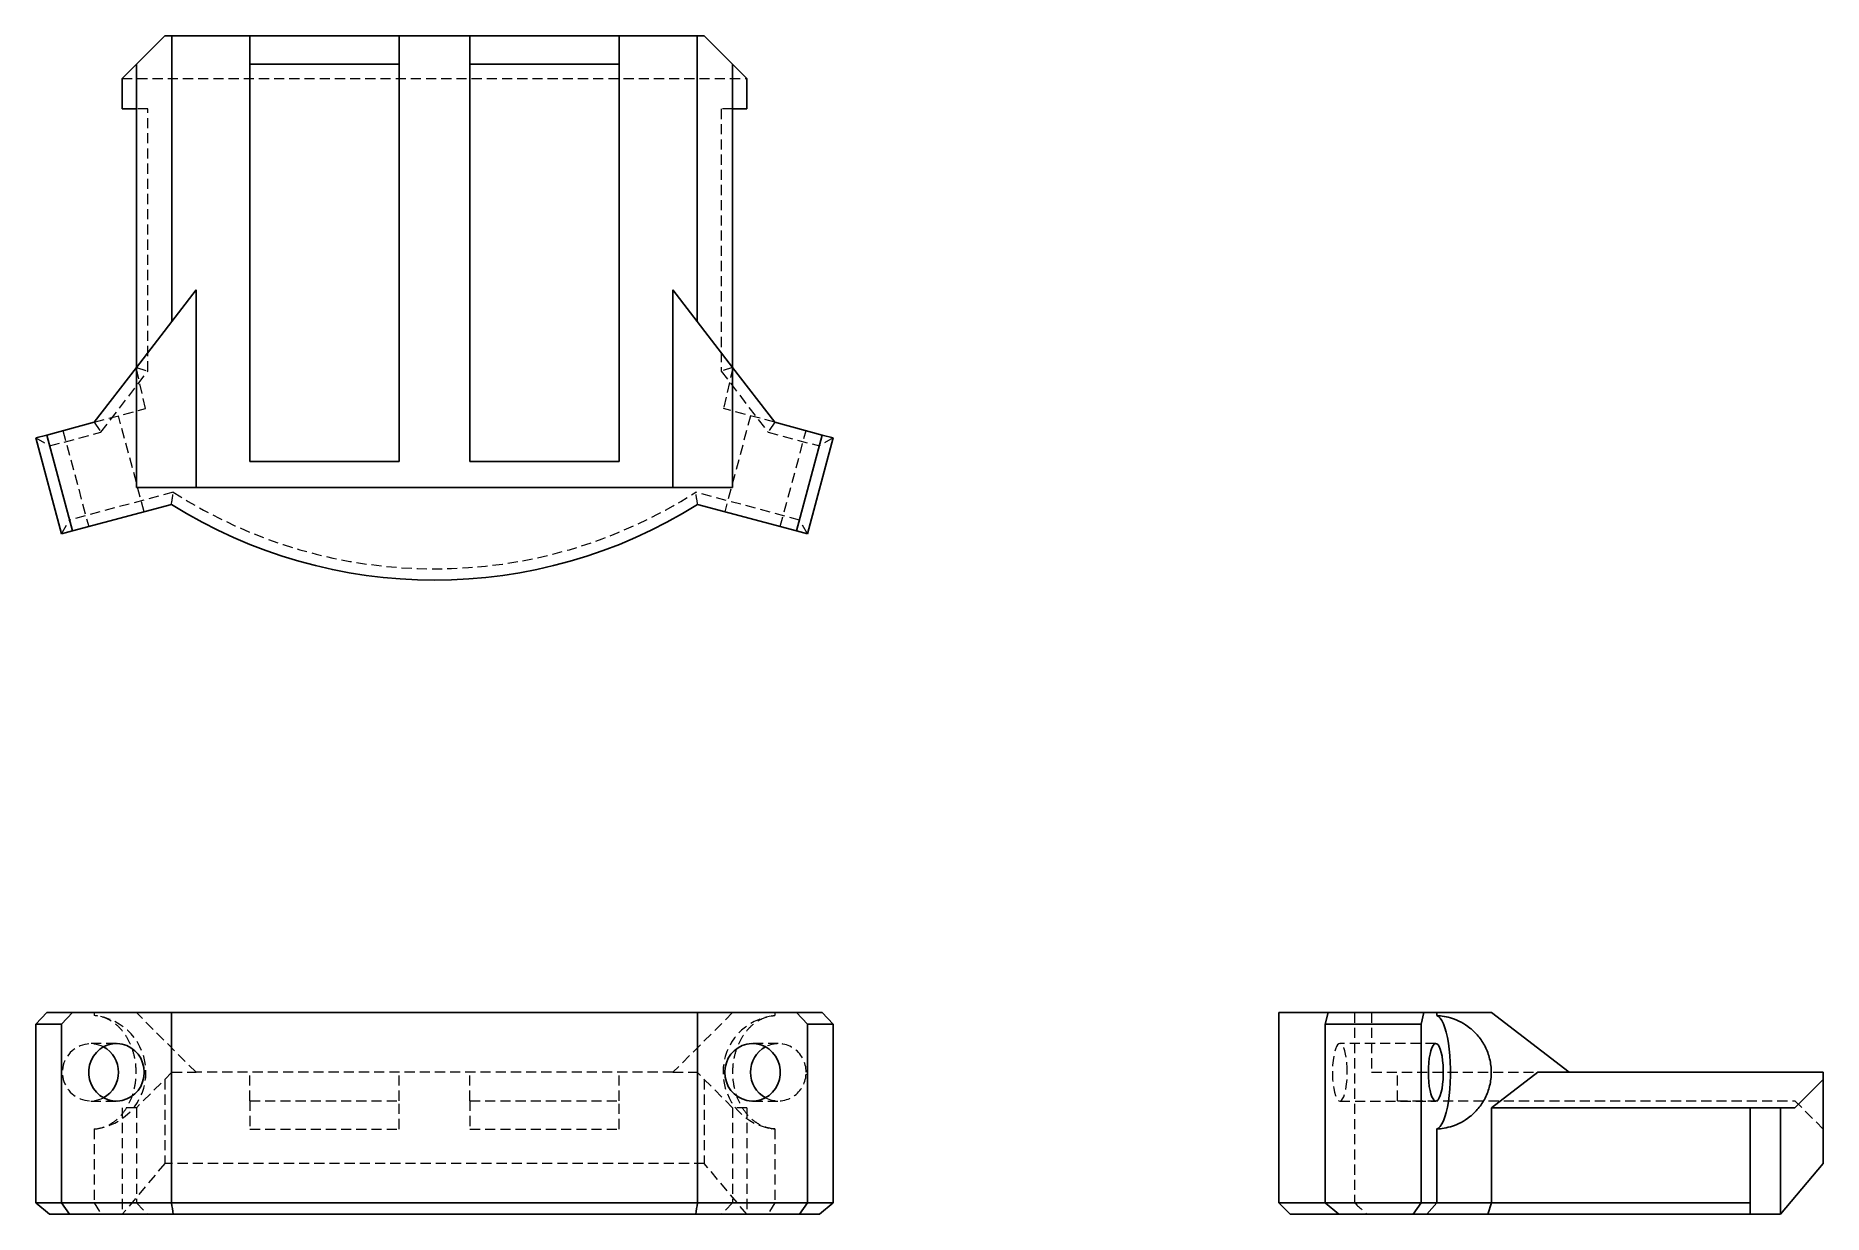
# Model space of a CAD drawing. Header units: millimetres. Extents: x 33 to 257, y 44 to 192.
import ezdxf

# ---------------------------------------------------------------- set-up
doc = ezdxf.new("R2010")
doc.units = ezdxf.units.MM
doc.linetypes.add('HIDDEN', pattern=[1.905, 1.27, -0.635])

msp = doc.modelspace()

# ---------------------------------------------------------------- linework, layer by layer
at = {"color": 7, "linetype": 'Continuous', "lineweight": 25}
for p, q in [((45.62, 188.57), (49.18, 192.13)), ((49.18, 192.13), (50.07, 192.13)), ((50.07, 192.13), (50.07, 156.35)), ((59.86, 192.13), (50.07, 192.13)), ((59.86, 192.13), (59.86, 138.74)), ((59.86, 192.13), (78.55, 192.13)), ((78.55, 138.74), (78.55, 192.13)), ((87.45, 192.13), (78.55, 192.13)), ((87.45, 192.13), (87.45, 138.74)), ((87.45, 192.13), (106.14, 192.13)), ((106.14, 138.74), (106.14, 192.13)), ((115.93, 192.13), (106.14, 192.13)), ((115.93, 156.35), (115.93, 192.13)), ((115.93, 192.13), (116.82, 192.13)), ((116.82, 192.13), (120.38, 188.57)), ((43.84, 186.79), (45.62, 188.57)), ((45.62, 182.95), (45.62, 188.57)), ((78.55, 188.57), (59.86, 188.57)), ((106.14, 188.57), (87.45, 188.57)), ((120.38, 188.57), (120.38, 182.95)), ((120.38, 188.57), (122.16, 186.79)), ((43.84, 182.95), (43.84, 186.79)), ((122.16, 186.79), (122.16, 182.95)), ((45.62, 182.95), (43.84, 182.95)), ((45.62, 150.55), (45.62, 182.95)), ((120.38, 182.95), (120.38, 150.55)), ((122.16, 182.95), (120.38, 182.95)), ((45.62, 150.55), (53.1, 160.29)), ((53.1, 160.29), (53.1, 135.5)), ((112.9, 135.5), (112.9, 160.29)), ((112.9, 160.29), (120.38, 150.55)), ((45.62, 150.55), (40.34, 143.67)), ((45.62, 135.5), (45.62, 150.55)), ((120.38, 150.55), (120.38, 135.5)), ((125.66, 143.67), (120.38, 150.55)), ((40.34, 143.67), (34.38, 142.07)), ((131.62, 142.07), (125.66, 143.67)), ((33, 141.71), (34.38, 142.07)), ((36.22, 129.67), (33, 141.71)), ((34.38, 142.07), (37.6, 130.04)), ((128.4, 130.04), (131.62, 142.07)), ((133, 141.71), (129.78, 129.67)), ((131.62, 142.07), (133, 141.71)), ((59.86, 138.74), (78.55, 138.74)), ((87.45, 138.74), (106.14, 138.74)), ((120.38, 135.5), (45.62, 135.5)), ((37.6, 130.04), (50.01, 133.37)), ((115.99, 133.37), (128.4, 130.04)), ((37.6, 130.04), (36.22, 129.67)), ((129.78, 129.67), (128.4, 130.04)), ((33, 68.21), (34.38, 69.64)), ((34.38, 69.64), (37.6, 69.64)), ((37.6, 69.64), (36.22, 68.21)), ((37.6, 69.64), (50.01, 69.64)), ((50.01, 69.64), (115.99, 69.64)), ((50.01, 69.64), (50.01, 45.79)), ((115.99, 69.64), (115.99, 45.79)), ((115.99, 69.64), (128.4, 69.64)), ((129.78, 68.21), (128.4, 69.64)), ((128.4, 69.64), (131.62, 69.64)), ((131.62, 69.64), (133, 68.21)), ((188.87, 69.64), (188.87, 45.79)), ((188.87, 69.64), (195.04, 69.64)), ((194.67, 68.21), (195.04, 69.64)), ((195.04, 69.64), (207.07, 69.64)), ((207.07, 69.64), (206.71, 68.21)), ((207.07, 69.64), (208.67, 69.64)), ((208.67, 69.64), (208.67, 69.27)), ((208.67, 69.64), (215.55, 69.64)), ((225.29, 62.16), (215.55, 69.64)), ((36.22, 68.21), (33, 68.21)), ((33, 68.21), (33, 45.79)), ((36.22, 68.21), (36.22, 45.79)), ((133, 68.21), (129.78, 68.21)), ((129.78, 68.21), (129.78, 45.79)), ((133, 68.21), (133, 45.79)), ((194.67, 68.21), (194.67, 45.79)), ((206.71, 68.21), (194.67, 68.21)), ((206.71, 68.21), (206.71, 45.79)), ((215.55, 57.71), (221.35, 62.16)), ((221.35, 62.16), (257.13, 62.16)), ((257.13, 61.27), (253.57, 57.71)), ((257.13, 62.16), (257.13, 61.27)), ((257.13, 61.27), (257.13, 50.73)), ((215.55, 57.71), (215.55, 45.79)), ((247.95, 57.71), (215.55, 57.71)), ((247.95, 57.71), (247.95, 44.36)), ((251.79, 57.71), (247.95, 57.71)), ((253.57, 57.71), (251.79, 57.71)), ((251.79, 57.71), (251.79, 44.36)), ((208.67, 55.06), (208.67, 45.79)), ((251.79, 44.36), (257.13, 50.73)), ((33, 45.79), (36.22, 45.79)), ((33, 45.79), (34.74, 44.36)), ((36.22, 45.79), (37.23, 44.36)), ((36.22, 45.79), (50.01, 45.79)), ((50.01, 45.79), (115.99, 45.79)), ((115.99, 45.79), (129.78, 45.79)), ((129.78, 45.79), (128.77, 44.36)), ((129.78, 45.79), (133, 45.79)), ((133, 45.79), (131.26, 44.36)), ((188.87, 45.79), (190.29, 44.36)), ((188.87, 45.79), (194.67, 45.79)), ((194.67, 45.79), (206.71, 45.79)), ((194.67, 45.79), (196.41, 44.36)), ((206.71, 45.79), (205.7, 44.36)), ((206.71, 45.79), (208.67, 45.79)), ((208.67, 45.79), (207.42, 44.36)), ((208.67, 45.79), (215.55, 45.79)), ((215.55, 45.79), (215.07, 44.36)), ((215.55, 45.79), (247.95, 45.79)), ((37.23, 44.36), (34.74, 44.36)), ((50.25, 44.36), (37.23, 44.36)), ((115.75, 44.36), (50.25, 44.36)), ((128.77, 44.36), (115.75, 44.36)), ((131.26, 44.36), (128.77, 44.36)), ((196.41, 44.36), (190.29, 44.36)), ((205.7, 44.36), (196.41, 44.36)), ((207.42, 44.36), (205.7, 44.36)), ((215.07, 44.36), (207.42, 44.36)), ((247.95, 44.36), (215.07, 44.36)), ((251.79, 44.36), (247.95, 44.36))]:
    msp.add_line(p, q, dxfattribs=at)
at = {"color": 7, "linetype": 'HIDDEN', "lineweight": 18}
for p, q in [((43.84, 186.79), (122.16, 186.79)), ((47.05, 182.95), (45.62, 182.95)), ((47.05, 150.07), (47.05, 182.95)), ((120.38, 182.95), (118.95, 182.95)), ((118.95, 182.95), (118.95, 150.07)), ((46.77, 145.4), (45.59, 150.51)), ((45.62, 150.55), (47.05, 150.07)), ((120.38, 150.55), (118.95, 150.07)), ((120.41, 150.51), (119.23, 145.4)), ((41.18, 142.42), (47.05, 150.07)), ((118.95, 150.07), (124.82, 142.42)), ((40.34, 143.67), (46.77, 145.4)), ((40.34, 143.67), (41.18, 142.42)), ((46.6, 132.45), (43.37, 144.49)), ((125.66, 143.67), (119.23, 145.4)), ((122.63, 144.49), (119.4, 132.45)), ((125.66, 143.67), (124.82, 142.42)), ((33, 141.71), (34.74, 140.7)), ((34.74, 140.7), (41.18, 142.42)), ((36.41, 142.62), (39.64, 130.59)), ((124.82, 142.42), (131.26, 140.7)), ((126.36, 130.59), (129.59, 142.62)), ((133, 141.71), (131.26, 140.7)), ((50.25, 134.9), (37.23, 131.41)), ((128.77, 131.41), (115.75, 134.9)), ((36.22, 129.67), (37.23, 131.41)), ((129.78, 129.67), (128.77, 131.41)), ((40.34, 69.64), (40.34, 69.27)), ((53.1, 62.16), (45.62, 69.64)), ((120.38, 69.64), (112.9, 62.16)), ((125.66, 69.64), (125.66, 69.27)), ((198.37, 69.64), (198.37, 45.79)), ((200.5, 69.64), (200.5, 62.16)), ((40.79, 69.22), (40.7, 69.23)), ((125.3, 69.23), (125.21, 69.22)), ((43.12, 65.77), (39.89, 65.77)), ((126.11, 65.77), (122.88, 65.77)), ((208.55, 65.77), (196.52, 65.77)), ((50.07, 62.16), (45.62, 57.71)), ((49.18, 61.27), (49.18, 50.73)), ((50.07, 62.16), (53.1, 62.16)), ((112.9, 62.16), (53.1, 62.16)), ((59.86, 58.6), (59.86, 62.16)), ((78.55, 58.6), (78.55, 62.16)), ((87.45, 58.6), (87.45, 62.16)), ((106.14, 58.6), (106.14, 62.16)), ((112.9, 62.16), (115.93, 62.16)), ((120.38, 57.71), (115.93, 62.16)), ((116.82, 61.27), (116.82, 50.73)), ((200.5, 62.16), (221.35, 62.16)), ((203.74, 58.6), (203.74, 62.16)), ((39.89, 58.56), (43.12, 58.56)), ((59.86, 58.6), (78.55, 58.6)), ((59.86, 58.6), (59.86, 55.04)), ((78.55, 55.04), (78.55, 58.6)), ((87.45, 58.6), (106.14, 58.6)), ((87.45, 58.6), (87.45, 55.04)), ((106.14, 55.04), (106.14, 58.6)), ((122.88, 58.56), (126.11, 58.56)), ((196.52, 58.56), (208.55, 58.56)), ((203.74, 58.6), (253.57, 58.6)), ((257.13, 55.04), (253.57, 58.6)), ((45.62, 57.71), (43.84, 57.71)), ((43.84, 57.71), (43.84, 44.36)), ((45.62, 57.71), (45.62, 45.79)), ((120.38, 57.71), (120.38, 45.79)), ((122.16, 57.71), (120.38, 57.71)), ((122.16, 57.71), (122.16, 44.36)), ((40.34, 55.06), (40.34, 45.79)), ((40.7, 55.09), (40.79, 55.1)), ((59.86, 55.04), (78.55, 55.04)), ((87.45, 55.04), (106.14, 55.04)), ((125.21, 55.1), (125.3, 55.09)), ((125.66, 55.06), (125.66, 45.79)), ((49.18, 50.73), (43.84, 44.36)), ((116.82, 50.73), (49.18, 50.73)), ((122.16, 44.36), (116.82, 50.73)), ((40.34, 45.79), (41.18, 44.36)), ((45.62, 45.79), (47.05, 44.36)), ((120.38, 45.79), (118.95, 44.36)), ((125.66, 45.79), (124.82, 44.36))]:
    msp.add_line(p, q, dxfattribs=at)
at = {"color": 7, "linetype": 'Continuous', "lineweight": 25, "flags": 128}
for points in [[(208.67, 69.27), (208.89, 69.16), (209.11, 68.95), (209.32, 68.64), (209.51, 68.24), (209.69, 67.75), (209.86, 67.18), (210.01, 66.54), (210.13, 65.83), (210.23, 65.07), (210.31, 64.27), (210.37, 63.44), (210.39, 62.59), (210.39, 61.73), (210.37, 60.88), (210.31, 60.05), (210.23, 59.25), (210.13, 58.49), (210.01, 57.78), (209.86, 57.14), (209.69, 56.57), (209.51, 56.08), (209.32, 55.68), (209.11, 55.37), (208.89, 55.16), (208.67, 55.06)], [(46.6, 62.16), (46.55, 62.77), (46.4, 63.36), (46.16, 63.92), (45.83, 64.43), (45.42, 64.87), (44.94, 65.23), (44.42, 65.51), (43.85, 65.69), (43.27, 65.76), (42.68, 65.74), (42.1, 65.61), (41.55, 65.38), (41.05, 65.06), (40.6, 64.66), (40.23, 64.18), (39.95, 63.65), (39.75, 63.07), (39.65, 62.47), (39.65, 61.86), (39.75, 61.25), (39.95, 60.68), (40.23, 60.14), (40.6, 59.67), (41.05, 59.26), (41.55, 58.94), (42.1, 58.72), (42.68, 58.59), (43.27, 58.56), (43.85, 58.64), (44.42, 58.82), (44.94, 59.09), (45.42, 59.46), (45.83, 59.9), (46.16, 60.4), (46.4, 60.96), (46.55, 61.55), (46.6, 62.16)], [(119.4, 62.16), (119.45, 62.77), (119.6, 63.36), (119.84, 63.92), (120.17, 64.43), (120.58, 64.87), (121.06, 65.23), (121.58, 65.51), (122.15, 65.69), (122.73, 65.76), (123.32, 65.74), (123.9, 65.61), (124.45, 65.38), (124.95, 65.06), (125.4, 64.66), (125.77, 64.18), (126.05, 63.65), (126.25, 63.07), (126.35, 62.47), (126.35, 61.86), (126.25, 61.25), (126.05, 60.68), (125.77, 60.14), (125.4, 59.67), (124.95, 59.26), (124.45, 58.94), (123.9, 58.72), (123.32, 58.59), (122.73, 58.56), (122.15, 58.64), (121.58, 58.82), (121.06, 59.09), (120.58, 59.46), (120.17, 59.9), (119.84, 60.4), (119.6, 60.96), (119.45, 61.55), (119.4, 62.16)], [(207.62, 62.16), (207.63, 61.55), (207.67, 60.96), (207.74, 60.4), (207.83, 59.9), (207.94, 59.46), (208.06, 59.09), (208.21, 58.82), (208.36, 58.64), (208.51, 58.56), (208.67, 58.59), (208.83, 58.72), (208.97, 58.94), (209.11, 59.26), (209.23, 59.67), (209.33, 60.14), (209.4, 60.68), (209.46, 61.25), (209.48, 61.86), (209.48, 62.47), (209.46, 63.07), (209.4, 63.65), (209.33, 64.18), (209.23, 64.66), (209.11, 65.06), (208.97, 65.38), (208.83, 65.61), (208.67, 65.74), (208.51, 65.76), (208.36, 65.69), (208.21, 65.51), (208.06, 65.23), (207.94, 64.87), (207.83, 64.43), (207.74, 63.92), (207.67, 63.36), (207.63, 62.77), (207.62, 62.16)]]:
    msp.add_lwpolyline(points, dxfattribs=at)
at = {"color": 7, "linetype": 'HIDDEN', "lineweight": 18, "flags": 128}
msp.add_lwpolyline([(197.45, 62.16), (197.44, 62.77), (197.4, 63.36), (197.33, 63.92), (197.24, 64.43), (197.13, 64.87), (197.01, 65.23), (196.87, 65.51), (196.71, 65.69), (196.56, 65.76), (196.4, 65.74), (196.24, 65.61), (196.1, 65.38), (195.96, 65.06), (195.84, 64.66), (195.75, 64.18), (195.67, 63.65), (195.62, 63.07), (195.59, 62.47), (195.59, 61.86), (195.62, 61.25), (195.67, 60.68), (195.75, 60.14), (195.84, 59.67), (195.96, 59.26), (196.1, 58.94), (196.24, 58.72), (196.4, 58.59), (196.56, 58.56), (196.71, 58.64), (196.87, 58.82), (197.01, 59.09), (197.13, 59.46), (197.24, 59.9), (197.33, 60.4), (197.4, 60.96), (197.44, 61.55), (197.45, 62.16)], dxfattribs=at)
at = {"color": 7, "linetype": 'HIDDEN', "lineweight": 18}
for centre, radius, start, end in [((83, 185.9), 60.61, 237.2875, 302.7125), ((39.68, 62.16), 7.14, 275.357, 84.643), ((126.32, 62.16), 7.14, 95.357, 264.643), ((39.91, 62.16), 3.57, 63.5214, 296.4786), ((126.1, 62.26), 3.49, 358.3657, 117.4487), ((126.11, 62.06), 3.48, 242.4685, 1.7171)]:
    msp.add_arc(centre, radius, start, end, dxfattribs=at)
at = {"color": 7, "linetype": 'Continuous', "lineweight": 25}
for centre, radius, start, end in [((83, 185.9), 62.03, 237.8718, 302.1282), ((39.77, 62.19), 3.61, 359.4753, 61.1898), ((126.28, 62.16), 3.66, 119.1377, 240.8623), ((39.75, 62.14), 3.62, 298.959, 0.3759)]:
    msp.add_arc(centre, radius, start, end, dxfattribs=at)
at = {"color": 7, "linetype": 'HIDDEN', "lineweight": 18}
for points in [[(50.01, 133.37), (50.09, 133.88), (50.17, 134.39), (50.25, 134.9)], [(115.99, 133.37), (115.91, 133.88), (115.83, 134.39), (115.75, 134.9)], [(198.37, 45.79), (198.88, 45.31), (199.39, 44.84), (199.9, 44.36)]]:
    msp.add_open_spline(points, degree=3, dxfattribs=at)
for points in [[(40.34, 55.06), (40.8, 55.08), (41.31, 55.18), (42.13, 55.53), (42.41, 55.69), (42.98, 56.08), (43.26, 56.32), (43.82, 56.9), (44.09, 57.24), (44.58, 58.01), (44.81, 58.45), (45.18, 59.41), (45.33, 59.93), (45.54, 61.02), (45.59, 61.59), (45.59, 62.73), (45.54, 63.3), (45.33, 64.39), (45.18, 64.91), (44.81, 65.87), (44.58, 66.31), (44.09, 67.09), (43.82, 67.43), (43.26, 68), (42.98, 68.24), (42.41, 68.64), (42.13, 68.79), (41.31, 69.15), (40.8, 69.24), (40.34, 69.27)], [(125.66, 55.06), (125.2, 55.08), (124.69, 55.18), (123.87, 55.53), (123.59, 55.69), (123.02, 56.08), (122.74, 56.32), (122.18, 56.9), (121.91, 57.24), (121.42, 58.01), (121.19, 58.45), (120.82, 59.41), (120.67, 59.93), (120.46, 61.02), (120.41, 61.59), (120.41, 62.73), (120.46, 63.3), (120.67, 64.39), (120.82, 64.91), (121.19, 65.87), (121.42, 66.31), (121.91, 67.09), (122.18, 67.43), (122.74, 68), (123.02, 68.24), (123.59, 68.64), (123.87, 68.79), (124.69, 69.15), (125.2, 69.24), (125.66, 69.27)]]:
    msp.add_open_spline(points, degree=3, knots=[0, 0, 0, 0, 0.125, 0.125, 0.1875, 0.1875, 0.25, 0.25, 0.3125, 0.3125, 0.375, 0.375, 0.4375, 0.4375, 0.5, 0.5, 0.5625, 0.5625, 0.625, 0.625, 0.6875, 0.6875, 0.75, 0.75, 0.8125, 0.8125, 0.875, 0.875, 1, 1, 1, 1], dxfattribs=at)
at = {"color": 7, "linetype": 'Continuous', "lineweight": 25}
msp.add_open_spline([(208.67, 55.06), (209.27, 55.08), (209.93, 55.18), (211, 55.53), (211.36, 55.69), (212.1, 56.08), (212.48, 56.32), (213.2, 56.9), (213.55, 57.24), (214.19, 58.01), (214.49, 58.45), (214.98, 59.41), (215.17, 59.93), (215.44, 61.02), (215.51, 61.59), (215.51, 62.73), (215.44, 63.3), (215.17, 64.39), (214.98, 64.91), (214.49, 65.87), (214.19, 66.31), (213.55, 67.09), (213.2, 67.43), (212.48, 68), (212.1, 68.24), (211.36, 68.64), (211, 68.79), (209.93, 69.15), (209.27, 69.24), (208.67, 69.27)], degree=3, knots=[0, 0, 0, 0, 0.125, 0.125, 0.1875, 0.1875, 0.25, 0.25, 0.3125, 0.3125, 0.375, 0.375, 0.4375, 0.4375, 0.5, 0.5, 0.5625, 0.5625, 0.625, 0.625, 0.6875, 0.6875, 0.75, 0.75, 0.8125, 0.8125, 0.875, 0.875, 1, 1, 1, 1], dxfattribs=at)
for points in [[(50.01, 45.79), (50.09, 45.31), (50.17, 44.84), (50.25, 44.36)], [(115.99, 45.79), (115.91, 45.31), (115.83, 44.84), (115.75, 44.36)]]:
    msp.add_open_spline(points, degree=3, dxfattribs=at)

doc.saveas('drawing.dxf')
